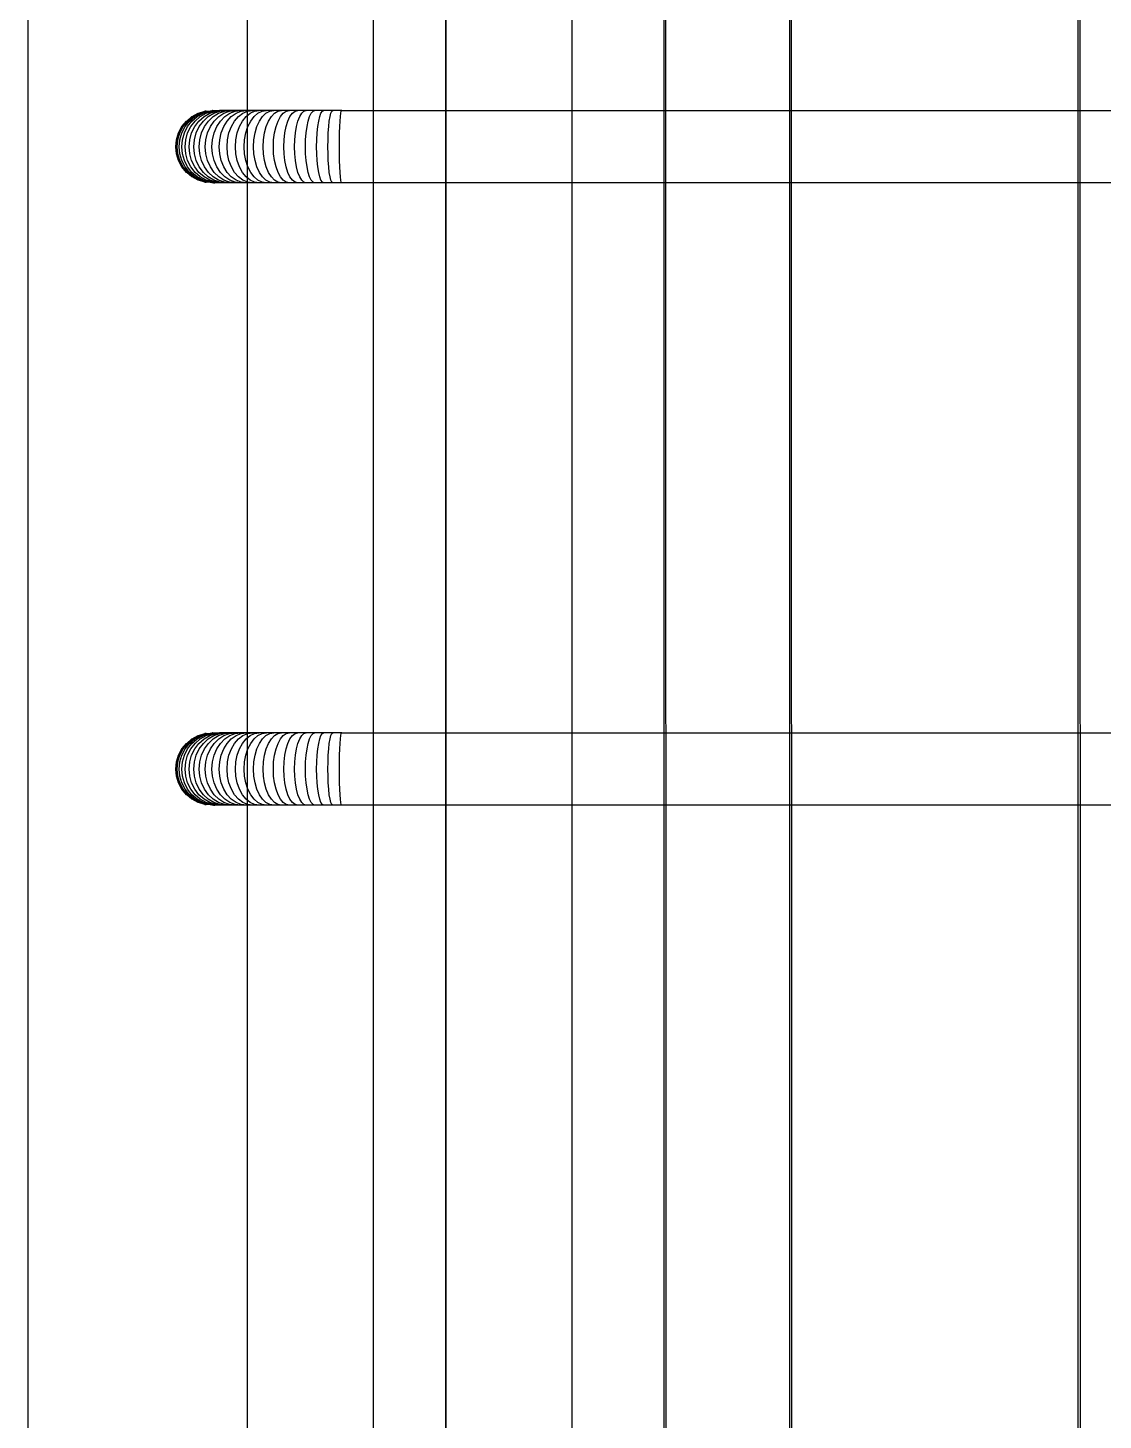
# Model space of a CAD drawing. Header units: inches. Extents: x 31 to 716, y 21 to 143.
# Drawn here: x 222.479 to 223.713, y 61.007 to 62.605 of the extents above; entities that cross this region are included whole.
import ezdxf

# ---------------------------------------------------------------- set-up
doc = ezdxf.new("R2010")
doc.units = ezdxf.units.IN
doc.header["$MEASUREMENT"] = 0
doc.layers.add('INNO-RFT-Y', color=2, linetype='Continuous')

# ---------------------------------------------------------------- blocks, each defined once
blk = doc.blocks.new('rebar')
at = {"layer": 'INNO-RFT-Y', "color": 5}
for p, q in [((-0.37543, 2.26868), (-0.37475, 0.02822)), ((-0.34975, -0.02501), (-0.35045, 2.26868)), ((-0.29332, 2.26868), (-0.29262, 0.02822))]:
    blk.add_line(p, q, dxfattribs=at)
at = {"layer": 'INNO-RFT-Y', "color": 30, "true_color": 0xf26722}
for points in [[(-0.41865, 0.76868), (-0.41865, 2.26868), (-0.41865, 0.76868), (-0.4573, 0.02868), (-0.45726, 0.02822), (-0.4573, 0.0056), (-0.4573, -1.31151)], [(-0.41865, 2.26868), (-0.39367, 2.26868), (-0.39367, 0.76777), (-0.43228, 0.02822), (-0.43231, 0.02777), (-0.43231, 0.0056), (-0.43231, -1.31151)]]:
    blk.add_lwpolyline(points, dxfattribs=at)
blk = doc.blocks.new('rebar red 2')
at = {"color": 1}
for p, q in [((-52.23978, -96.54964), (-52.23893, -96.54951)), ((-52.23935, -96.54964), (-52.23893, -96.54951)), ((-52.23888, -96.54951), (-52.23893, -96.54951)), ((-52.23893, -96.54951), (-52.2389, -96.54951)), ((-52.2389, -96.54951), (-52.23888, -96.54951)), ((-52.23882, -96.54952), (-52.23888, -96.54951)), ((-52.23882, -96.54952), (-52.2387, -96.54951)), ((-52.2388, -96.54964), (-52.23747, -96.54951)), ((-52.2387, -96.54951), (-52.23747, -96.54951)), ((-52.23814, -96.54964), (-52.23684, -96.54951)), ((-52.23684, -96.54951), (-52.23747, -96.54951)), ((-52.23736, -96.54964), (-52.2361, -96.54951)), ((-52.2361, -96.54951), (-52.23684, -96.54951)), ((-52.23647, -96.54964), (-52.23525, -96.54951)), ((-52.23525, -96.54951), (-52.2361, -96.54951)), ((-52.23547, -96.54964), (-52.2343, -96.54951)), ((-52.2343, -96.54951), (-52.23525, -96.54951)), ((-52.23436, -96.54964), (-52.23325, -96.54951)), ((-52.23325, -96.54951), (-52.2343, -96.54951)), ((-52.23211, -96.54951), (-52.23325, -96.54951)), ((-52.23317, -96.54964), (-52.23211, -96.54951)), ((-52.23088, -96.54951), (-52.23211, -96.54951)), ((-52.23187, -96.54964), (-52.23088, -96.54951)), ((-52.22957, -96.54951), (-52.23088, -96.54951)), ((-52.23049, -96.54964), (-52.22957, -96.54951)), ((-52.22817, -96.54951), (-52.22957, -96.54951)), ((-52.22903, -96.54964), (-52.22817, -96.54951)), ((-52.22671, -96.54951), (-52.22817, -96.54951)), ((-52.22749, -96.54964), (-52.22671, -96.54951)), ((-52.22518, -96.54951), (-52.22671, -96.54951)), ((-52.22589, -96.54964), (-52.22518, -96.54951)), ((-52.2236, -96.54951), (-52.22518, -96.54951)), ((-52.22422, -96.54964), (-52.2236, -96.54951)), ((-52.22196, -96.54951), (-52.2236, -96.54951)), ((-52.22249, -96.54964), (-52.22196, -96.54951)), ((-52.22027, -96.54951), (-52.22196, -96.54951)), ((-52.22072, -96.54964), (-52.22027, -96.54951)), ((-52.21855, -96.54951), (-52.22027, -96.54951)), ((-52.21891, -96.54964), (-52.21855, -96.54951)), ((-52.2168, -96.54951), (-52.21855, -96.54951)), ((-52.21707, -96.54964), (-52.2168, -96.54951)), ((-52.21502, -96.54951), (-52.2168, -96.54951)), ((-52.21521, -96.54964), (-52.21502, -96.54951)), ((-52.21323, -96.54951), (-52.21502, -96.54951)), ((-52.21332, -96.54964), (-52.21323, -96.54951)), ((-52.21323, -96.54951), (-51.49464, -96.54951)), ((-52.24491, -96.5527), (-52.24402, -96.55161)), ((-52.24485, -96.5527), (-52.24395, -96.55161)), ((-52.24463, -96.5527), (-52.24374, -96.55161)), ((-52.24427, -96.5527), (-52.2434, -96.55161)), ((-52.24402, -96.55161), (-52.24395, -96.55161)), ((-52.24395, -96.55161), (-52.24293, -96.55072)), ((-52.24378, -96.5527), (-52.24291, -96.55161)), ((-52.24374, -96.55161), (-52.24266, -96.55072)), ((-52.2434, -96.55161), (-52.24233, -96.55072)), ((-52.24314, -96.5527), (-52.24229, -96.55161)), ((-52.24293, -96.55072), (-52.24286, -96.55072)), ((-52.24291, -96.55161), (-52.24186, -96.55072)), ((-52.24286, -96.55072), (-52.24169, -96.55005)), ((-52.24266, -96.55072), (-52.24143, -96.55005)), ((-52.24237, -96.5527), (-52.24154, -96.55161)), ((-52.24233, -96.55072), (-52.24111, -96.55005)), ((-52.24229, -96.55161), (-52.24126, -96.55072)), ((-52.24186, -96.55072), (-52.24066, -96.55005)), ((-52.24169, -96.55005), (-52.24162, -96.55005)), ((-52.24162, -96.55005), (-52.24034, -96.54964)), ((-52.24154, -96.55161), (-52.24053, -96.55072)), ((-52.24146, -96.5527), (-52.24066, -96.55161)), ((-52.24143, -96.55005), (-52.24009, -96.54964)), ((-52.24126, -96.55072), (-52.24008, -96.55005)), ((-52.24111, -96.55005), (-52.23978, -96.54964)), ((-52.24066, -96.55005), (-52.23935, -96.54964)), ((-52.24066, -96.55161), (-52.23968, -96.55072)), ((-52.24053, -96.55072), (-52.23939, -96.55005)), ((-52.24043, -96.5527), (-52.23966, -96.55161)), ((-52.24009, -96.54964), (-52.24034, -96.54964)), ((-52.24009, -96.54964), (-52.23978, -96.54964)), ((-52.24008, -96.55005), (-52.2388, -96.54964)), ((-52.23978, -96.54964), (-52.23935, -96.54964)), ((-52.23968, -96.55072), (-52.23857, -96.55005)), ((-52.23966, -96.55161), (-52.23871, -96.55072)), ((-52.23939, -96.55005), (-52.23814, -96.54964)), ((-52.23927, -96.5527), (-52.23853, -96.55161)), ((-52.23871, -96.55072), (-52.23763, -96.55005)), ((-52.23857, -96.55005), (-52.23736, -96.54964)), ((-52.23853, -96.55161), (-52.23762, -96.55072)), ((-52.238, -96.5527), (-52.23729, -96.55161)), ((-52.23763, -96.55005), (-52.23647, -96.54964)), ((-52.23762, -96.55072), (-52.23659, -96.55005)), ((-52.23729, -96.55161), (-52.23642, -96.55072)), ((-52.23661, -96.5527), (-52.23594, -96.55161)), ((-52.23659, -96.55005), (-52.23547, -96.54964)), ((-52.23642, -96.55072), (-52.23544, -96.55005)), ((-52.23594, -96.55161), (-52.23512, -96.55072)), ((-52.23544, -96.55005), (-52.23436, -96.54964)), ((-52.23512, -96.55072), (-52.23418, -96.55005)), ((-52.23511, -96.5527), (-52.23448, -96.55161)), ((-52.23448, -96.55161), (-52.23371, -96.55072)), ((-52.23418, -96.55005), (-52.23317, -96.54964)), ((-52.23371, -96.55072), (-52.23283, -96.55005)), ((-52.23351, -96.5527), (-52.23292, -96.55161)), ((-52.23292, -96.55161), (-52.2322, -96.55072)), ((-52.23283, -96.55005), (-52.23187, -96.54964)), ((-52.2322, -96.55072), (-52.23138, -96.55005)), ((-52.23182, -96.5527), (-52.23127, -96.55161)), ((-52.23138, -96.55005), (-52.23049, -96.54964)), ((-52.23127, -96.55161), (-52.23061, -96.55072)), ((-52.23061, -96.55072), (-52.22985, -96.55005)), ((-52.23004, -96.5527), (-52.22954, -96.55161)), ((-52.22985, -96.55005), (-52.22903, -96.54964)), ((-52.22954, -96.55161), (-52.22893, -96.55072)), ((-52.22893, -96.55072), (-52.22824, -96.55005)), ((-52.22824, -96.55005), (-52.22749, -96.54964)), ((-52.22818, -96.5527), (-52.22773, -96.55161)), ((-52.22773, -96.55161), (-52.22718, -96.55072)), ((-52.22718, -96.55072), (-52.22656, -96.55005)), ((-52.22656, -96.55005), (-52.22589, -96.54964)), ((-52.22624, -96.5527), (-52.22585, -96.55161)), ((-52.22585, -96.55161), (-52.22537, -96.55072)), ((-52.22537, -96.55072), (-52.22481, -96.55005)), ((-52.22481, -96.55005), (-52.22422, -96.54964)), ((-52.22425, -96.5527), (-52.22391, -96.55161)), ((-52.22391, -96.55161), (-52.22349, -96.55072)), ((-52.22349, -96.55072), (-52.22301, -96.55005)), ((-52.22301, -96.55005), (-52.22249, -96.54964)), ((-52.2222, -96.5527), (-52.22191, -96.55161)), ((-52.22191, -96.55161), (-52.22156, -96.55072)), ((-52.22156, -96.55072), (-52.22116, -96.55005)), ((-52.22116, -96.55005), (-52.22072, -96.54964)), ((-52.2201, -96.5527), (-52.21987, -96.55161)), ((-52.21987, -96.55161), (-52.21959, -96.55072)), ((-52.21959, -96.55072), (-52.21926, -96.55005)), ((-52.21926, -96.55005), (-52.21891, -96.54964)), ((-52.21797, -96.5527), (-52.21779, -96.55161)), ((-52.21779, -96.55161), (-52.21758, -96.55072)), ((-52.21758, -96.55072), (-52.21734, -96.55005)), ((-52.21734, -96.55005), (-52.21707, -96.54964)), ((-52.2158, -96.5527), (-52.21569, -96.55161)), ((-52.21569, -96.55161), (-52.21555, -96.55072)), ((-52.21555, -96.55072), (-52.21538, -96.55005)), ((-52.21538, -96.55005), (-52.21521, -96.54964)), ((-52.21362, -96.5527), (-52.21357, -96.55161)), ((-52.21357, -96.55161), (-52.21349, -96.55072)), ((-52.21349, -96.55072), (-52.21341, -96.55005)), ((-52.21341, -96.55005), (-52.21332, -96.54964)), ((-52.24599, -96.5553), (-52.24558, -96.55395)), ((-52.24592, -96.5553), (-52.24551, -96.55395)), ((-52.2457, -96.5553), (-52.24529, -96.55395)), ((-52.24558, -96.55395), (-52.24491, -96.5527)), ((-52.24551, -96.55395), (-52.24485, -96.5527)), ((-52.24533, -96.5553), (-52.24493, -96.55395)), ((-52.24529, -96.55395), (-52.24463, -96.5527)), ((-52.24493, -96.55395), (-52.24427, -96.5527)), ((-52.24481, -96.5553), (-52.24442, -96.55395)), ((-52.24442, -96.55395), (-52.24378, -96.5527)), ((-52.24416, -96.5553), (-52.24377, -96.55395)), ((-52.24377, -96.55395), (-52.24314, -96.5527)), ((-52.24336, -96.5553), (-52.24298, -96.55395)), ((-52.24298, -96.55395), (-52.24237, -96.5527)), ((-52.24243, -96.5553), (-52.24206, -96.55395)), ((-52.24206, -96.55395), (-52.24146, -96.5527)), ((-52.24136, -96.5553), (-52.24101, -96.55395)), ((-52.24101, -96.55395), (-52.24043, -96.5527)), ((-52.24017, -96.5553), (-52.23983, -96.55395)), ((-52.23983, -96.55395), (-52.23927, -96.5527)), ((-52.23885, -96.5553), (-52.23853, -96.55395)), ((-52.23853, -96.55395), (-52.238, -96.5527)), ((-52.23742, -96.5553), (-52.23711, -96.55395)), ((-52.23711, -96.55395), (-52.23661, -96.5527)), ((-52.23587, -96.5553), (-52.23558, -96.55395)), ((-52.23558, -96.55395), (-52.23511, -96.5527)), ((-52.23422, -96.5553), (-52.23395, -96.55395)), ((-52.23395, -96.55395), (-52.23351, -96.5527)), ((-52.23247, -96.5553), (-52.23222, -96.55395)), ((-52.23222, -96.55395), (-52.23182, -96.5527)), ((-52.23063, -96.5553), (-52.23041, -96.55395)), ((-52.23041, -96.55395), (-52.23004, -96.5527)), ((-52.22871, -96.5553), (-52.22851, -96.55395)), ((-52.22851, -96.55395), (-52.22818, -96.5527)), ((-52.22672, -96.5553), (-52.22654, -96.55395)), ((-52.22654, -96.55395), (-52.22624, -96.5527)), ((-52.22466, -96.5553), (-52.2245, -96.55395)), ((-52.2245, -96.55395), (-52.22425, -96.5527)), ((-52.22254, -96.5553), (-52.22241, -96.55395)), ((-52.22241, -96.55395), (-52.2222, -96.5527)), ((-52.22038, -96.5553), (-52.22027, -96.55395)), ((-52.22027, -96.55395), (-52.2201, -96.5527)), ((-52.21818, -96.5553), (-52.2181, -96.55395)), ((-52.2181, -96.55395), (-52.21797, -96.5527)), ((-52.21594, -96.5553), (-52.21589, -96.55395)), ((-52.21589, -96.55395), (-52.2158, -96.5527)), ((-52.21369, -96.5553), (-52.21367, -96.55395)), ((-52.21367, -96.55395), (-52.21362, -96.5527)), ((-52.24613, -96.5567), (-52.24599, -96.5553)), ((-52.24599, -96.5581), (-52.24613, -96.5567)), ((-52.24606, -96.5567), (-52.24592, -96.5553)), ((-52.24592, -96.5581), (-52.24606, -96.5567)), ((-52.24583, -96.5567), (-52.2457, -96.5553)), ((-52.2457, -96.5581), (-52.24583, -96.5567)), ((-52.24546, -96.5567), (-52.24533, -96.5553)), ((-52.24533, -96.5581), (-52.24546, -96.5567)), ((-52.24495, -96.5567), (-52.24481, -96.5553)), ((-52.24481, -96.5581), (-52.24495, -96.5567)), ((-52.24429, -96.5567), (-52.24416, -96.5553)), ((-52.24416, -96.5581), (-52.24429, -96.5567)), ((-52.24349, -96.5567), (-52.24336, -96.5553)), ((-52.24336, -96.5581), (-52.24349, -96.5567)), ((-52.24255, -96.5567), (-52.24243, -96.5553)), ((-52.24243, -96.5581), (-52.24255, -96.5567)), ((-52.24148, -96.5567), (-52.24136, -96.5553)), ((-52.24136, -96.5581), (-52.24148, -96.5567)), ((-52.24028, -96.5567), (-52.24017, -96.5553)), ((-52.24017, -96.5581), (-52.24028, -96.5567)), ((-52.23896, -96.5567), (-52.23885, -96.5553)), ((-52.23885, -96.5581), (-52.23896, -96.5567)), ((-52.23752, -96.5567), (-52.23742, -96.5553)), ((-52.23742, -96.5581), (-52.23752, -96.5567)), ((-52.23597, -96.5567), (-52.23587, -96.5553)), ((-52.23587, -96.5581), (-52.23597, -96.5567)), ((-52.23431, -96.5567), (-52.23422, -96.5553)), ((-52.23422, -96.5581), (-52.23431, -96.5567)), ((-52.23256, -96.5567), (-52.23247, -96.5553)), ((-52.23247, -96.5581), (-52.23256, -96.5567)), ((-52.23071, -96.5567), (-52.23063, -96.5553)), ((-52.23063, -96.5581), (-52.23071, -96.5567)), ((-52.22878, -96.5567), (-52.22871, -96.5553)), ((-52.22871, -96.5581), (-52.22878, -96.5567)), ((-52.22678, -96.5567), (-52.22672, -96.5553)), ((-52.22672, -96.5581), (-52.22678, -96.5567)), ((-52.22471, -96.5567), (-52.22466, -96.5553)), ((-52.22466, -96.5581), (-52.22471, -96.5567)), ((-52.22259, -96.5567), (-52.22254, -96.5553)), ((-52.22254, -96.5581), (-52.22259, -96.5567)), ((-52.22041, -96.5567), (-52.22038, -96.5553)), ((-52.22038, -96.5581), (-52.22041, -96.5567)), ((-52.2182, -96.5567), (-52.21818, -96.5553)), ((-52.21818, -96.5581), (-52.2182, -96.5567)), ((-52.21596, -96.5567), (-52.21594, -96.5553)), ((-52.21594, -96.5581), (-52.21596, -96.5567)), ((-52.2137, -96.5567), (-52.21369, -96.5553)), ((-52.21369, -96.5581), (-52.2137, -96.5567)), ((-52.24558, -96.55945), (-52.24599, -96.5581)), ((-52.24551, -96.55945), (-52.24592, -96.5581)), ((-52.24529, -96.55945), (-52.2457, -96.5581)), ((-52.24491, -96.5607), (-52.24558, -96.55945)), ((-52.24485, -96.5607), (-52.24551, -96.55945)), ((-52.24493, -96.55945), (-52.24533, -96.5581)), ((-52.24463, -96.5607), (-52.24529, -96.55945)), ((-52.24427, -96.5607), (-52.24493, -96.55945)), ((-52.24442, -96.55945), (-52.24481, -96.5581)), ((-52.24378, -96.5607), (-52.24442, -96.55945)), ((-52.24377, -96.55945), (-52.24416, -96.5581)), ((-52.24314, -96.5607), (-52.24377, -96.55945)), ((-52.24298, -96.55945), (-52.24336, -96.5581)), ((-52.24237, -96.5607), (-52.24298, -96.55945)), ((-52.24206, -96.55945), (-52.24243, -96.5581)), ((-52.24146, -96.5607), (-52.24206, -96.55945)), ((-52.24101, -96.55945), (-52.24136, -96.5581)), ((-52.24043, -96.5607), (-52.24101, -96.55945)), ((-52.23983, -96.55945), (-52.24017, -96.5581)), ((-52.23927, -96.5607), (-52.23983, -96.55945)), ((-52.23853, -96.55945), (-52.23885, -96.5581)), ((-52.238, -96.5607), (-52.23853, -96.55945)), ((-52.23711, -96.55945), (-52.23742, -96.5581)), ((-52.23661, -96.5607), (-52.23711, -96.55945)), ((-52.23558, -96.55945), (-52.23587, -96.5581)), ((-52.23511, -96.5607), (-52.23558, -96.55945)), ((-52.23395, -96.55945), (-52.23422, -96.5581)), ((-52.23351, -96.5607), (-52.23395, -96.55945)), ((-52.23222, -96.55945), (-52.23247, -96.5581)), ((-52.23182, -96.5607), (-52.23222, -96.55945)), ((-52.23041, -96.55945), (-52.23063, -96.5581)), ((-52.23004, -96.5607), (-52.23041, -96.55945)), ((-52.22851, -96.55945), (-52.22871, -96.5581)), ((-52.22818, -96.5607), (-52.22851, -96.55945)), ((-52.22654, -96.55945), (-52.22672, -96.5581)), ((-52.22624, -96.5607), (-52.22654, -96.55945)), ((-52.2245, -96.55945), (-52.22466, -96.5581)), ((-52.22425, -96.5607), (-52.2245, -96.55945)), ((-52.22241, -96.55945), (-52.22254, -96.5581)), ((-52.2222, -96.5607), (-52.22241, -96.55945)), ((-52.22027, -96.55945), (-52.22038, -96.5581)), ((-52.2201, -96.5607), (-52.22027, -96.55945)), ((-52.2181, -96.55945), (-52.21818, -96.5581)), ((-52.21797, -96.5607), (-52.2181, -96.55945)), ((-52.21589, -96.55945), (-52.21594, -96.5581)), ((-52.2158, -96.5607), (-52.21589, -96.55945)), ((-52.21367, -96.55945), (-52.21369, -96.5581)), ((-52.21362, -96.5607), (-52.21367, -96.55945)), ((-52.24402, -96.56179), (-52.24491, -96.5607)), ((-52.24395, -96.56179), (-52.24485, -96.5607)), ((-52.24374, -96.56179), (-52.24463, -96.5607)), ((-52.2434, -96.56179), (-52.24427, -96.5607)), ((-52.24395, -96.56179), (-52.24402, -96.56179)), ((-52.24293, -96.56268), (-52.24395, -96.56179)), ((-52.24291, -96.56179), (-52.24378, -96.5607)), ((-52.24266, -96.56268), (-52.24374, -96.56179)), ((-52.24233, -96.56268), (-52.2434, -96.56179)), ((-52.24229, -96.56179), (-52.24314, -96.5607)), ((-52.24286, -96.56268), (-52.24293, -96.56268)), ((-52.24186, -96.56268), (-52.24291, -96.56179)), ((-52.24169, -96.56334), (-52.24286, -96.56268)), ((-52.24143, -96.56334), (-52.24266, -96.56268)), ((-52.24154, -96.56179), (-52.24237, -96.5607)), ((-52.24111, -96.56334), (-52.24233, -96.56268)), ((-52.24126, -96.56268), (-52.24229, -96.56179)), ((-52.24066, -96.56334), (-52.24186, -96.56268)), ((-52.24162, -96.56334), (-52.24169, -96.56334)), ((-52.24034, -96.56375), (-52.24162, -96.56334)), ((-52.24053, -96.56268), (-52.24154, -96.56179)), ((-52.24066, -96.56179), (-52.24146, -96.5607)), ((-52.24009, -96.56375), (-52.24143, -96.56334)), ((-52.24008, -96.56334), (-52.24126, -96.56268)), ((-52.23978, -96.56375), (-52.24111, -96.56334)), ((-52.23968, -96.56268), (-52.24066, -96.56179)), ((-52.23935, -96.56375), (-52.24066, -96.56334)), ((-52.23939, -96.56334), (-52.24053, -96.56268)), ((-52.23966, -96.56179), (-52.24043, -96.5607)), ((-52.2388, -96.56375), (-52.24008, -96.56334)), ((-52.23857, -96.56334), (-52.23968, -96.56268)), ((-52.23871, -96.56268), (-52.23966, -96.56179)), ((-52.23814, -96.56375), (-52.23939, -96.56334)), ((-52.23853, -96.56179), (-52.23927, -96.5607)), ((-52.23763, -96.56334), (-52.23871, -96.56268)), ((-52.23736, -96.56375), (-52.23857, -96.56334)), ((-52.23762, -96.56268), (-52.23853, -96.56179)), ((-52.23729, -96.56179), (-52.238, -96.5607)), ((-52.23647, -96.56375), (-52.23763, -96.56334)), ((-52.23659, -96.56334), (-52.23762, -96.56268)), ((-52.23642, -96.56268), (-52.23729, -96.56179)), ((-52.23594, -96.56179), (-52.23661, -96.5607)), ((-52.23547, -96.56375), (-52.23659, -96.56334)), ((-52.23544, -96.56334), (-52.23642, -96.56268)), ((-52.23512, -96.56268), (-52.23594, -96.56179)), ((-52.23436, -96.56375), (-52.23544, -96.56334)), ((-52.23418, -96.56334), (-52.23512, -96.56268)), ((-52.23448, -96.56179), (-52.23511, -96.5607)), ((-52.23371, -96.56268), (-52.23448, -96.56179)), ((-52.23317, -96.56375), (-52.23418, -96.56334)), ((-52.23283, -96.56334), (-52.23371, -96.56268)), ((-52.23292, -96.56179), (-52.23351, -96.5607)), ((-52.2322, -96.56268), (-52.23292, -96.56179)), ((-52.23187, -96.56375), (-52.23283, -96.56334)), ((-52.23138, -96.56334), (-52.2322, -96.56268)), ((-52.23127, -96.56179), (-52.23182, -96.5607)), ((-52.23049, -96.56375), (-52.23138, -96.56334)), ((-52.23061, -96.56268), (-52.23127, -96.56179)), ((-52.22985, -96.56334), (-52.23061, -96.56268)), ((-52.22954, -96.56179), (-52.23004, -96.5607)), ((-52.22903, -96.56375), (-52.22985, -96.56334)), ((-52.22893, -96.56268), (-52.22954, -96.56179)), ((-52.22824, -96.56334), (-52.22893, -96.56268)), ((-52.22749, -96.56375), (-52.22824, -96.56334)), ((-52.22773, -96.56179), (-52.22818, -96.5607)), ((-52.22718, -96.56268), (-52.22773, -96.56179)), ((-52.22656, -96.56334), (-52.22718, -96.56268)), ((-52.22589, -96.56375), (-52.22656, -96.56334)), ((-52.22585, -96.56179), (-52.22624, -96.5607)), ((-52.22537, -96.56268), (-52.22585, -96.56179)), ((-52.22481, -96.56334), (-52.22537, -96.56268)), ((-52.22422, -96.56375), (-52.22481, -96.56334)), ((-52.22391, -96.56179), (-52.22425, -96.5607)), ((-52.22349, -96.56268), (-52.22391, -96.56179)), ((-52.22301, -96.56334), (-52.22349, -96.56268)), ((-52.22249, -96.56375), (-52.22301, -96.56334)), ((-52.22191, -96.56179), (-52.2222, -96.5607)), ((-52.22156, -96.56268), (-52.22191, -96.56179)), ((-52.22116, -96.56334), (-52.22156, -96.56268)), ((-52.22072, -96.56375), (-52.22116, -96.56334)), ((-52.21987, -96.56179), (-52.2201, -96.5607)), ((-52.21959, -96.56268), (-52.21987, -96.56179)), ((-52.21926, -96.56334), (-52.21959, -96.56268)), ((-52.21891, -96.56375), (-52.21926, -96.56334)), ((-52.21779, -96.56179), (-52.21797, -96.5607)), ((-52.21758, -96.56268), (-52.21779, -96.56179)), ((-52.21734, -96.56334), (-52.21758, -96.56268)), ((-52.21707, -96.56375), (-52.21734, -96.56334)), ((-52.21569, -96.56179), (-52.2158, -96.5607)), ((-52.21555, -96.56268), (-52.21569, -96.56179)), ((-52.21538, -96.56334), (-52.21555, -96.56268)), ((-52.21521, -96.56375), (-52.21538, -96.56334)), ((-52.21357, -96.56179), (-52.21362, -96.5607)), ((-52.21349, -96.56268), (-52.21357, -96.56179)), ((-52.21341, -96.56334), (-52.21349, -96.56268)), ((-52.21332, -96.56375), (-52.21341, -96.56334)), ((-52.24034, -96.56375), (-52.24009, -96.56375)), ((-52.23978, -96.56375), (-52.24009, -96.56375)), ((-52.23935, -96.56375), (-52.23978, -96.56375)), ((-52.23893, -96.56389), (-52.23978, -96.56375)), ((-52.23893, -96.56389), (-52.23935, -96.56375)), ((-52.23888, -96.56389), (-52.23893, -96.56389)), ((-52.2389, -96.56389), (-52.23893, -96.56389)), ((-52.23888, -96.56389), (-52.2389, -96.56389)), ((-52.23882, -96.56388), (-52.23888, -96.56389)), ((-52.2387, -96.56389), (-52.23882, -96.56388)), ((-52.23747, -96.56389), (-52.2388, -96.56375)), ((-52.23864, -96.56387), (-52.2387, -96.56389)), ((-52.23867, -96.56387), (-52.2387, -96.56389)), ((-52.23864, -96.56387), (-52.23841, -96.56389)), ((-52.23747, -96.56389), (-52.23841, -96.56389)), ((-52.23684, -96.56389), (-52.23814, -96.56375)), ((-52.23684, -96.56389), (-52.23747, -96.56389)), ((-52.2361, -96.56389), (-52.23736, -96.56375)), ((-52.2361, -96.56389), (-52.23684, -96.56389)), ((-52.23525, -96.56389), (-52.23647, -96.56375)), ((-52.23525, -96.56389), (-52.2361, -96.56389)), ((-52.2343, -96.56389), (-52.23547, -96.56375)), ((-52.2343, -96.56389), (-52.23525, -96.56389)), ((-52.23325, -96.56389), (-52.23436, -96.56375)), ((-52.23325, -96.56389), (-52.2343, -96.56389)), ((-52.23211, -96.56389), (-52.23325, -96.56389)), ((-52.23211, -96.56389), (-52.23317, -96.56375)), ((-52.23088, -96.56389), (-52.23211, -96.56389)), ((-52.23088, -96.56389), (-52.23187, -96.56375)), ((-52.22957, -96.56389), (-52.23088, -96.56389)), ((-52.22957, -96.56389), (-52.23049, -96.56375)), ((-52.22817, -96.56389), (-52.22957, -96.56389)), ((-52.22817, -96.56389), (-52.22903, -96.56375)), ((-52.22671, -96.56389), (-52.22817, -96.56389)), ((-52.22671, -96.56389), (-52.22749, -96.56375)), ((-52.22518, -96.56389), (-52.22671, -96.56389)), ((-52.22518, -96.56389), (-52.22589, -96.56375)), ((-52.2236, -96.56389), (-52.22518, -96.56389)), ((-52.2236, -96.56389), (-52.22422, -96.56375)), ((-52.22196, -96.56389), (-52.2236, -96.56389)), ((-52.22196, -96.56389), (-52.22249, -96.56375)), ((-52.22027, -96.56389), (-52.22196, -96.56389)), ((-52.22027, -96.56389), (-52.22072, -96.56375)), ((-52.21855, -96.56389), (-52.22027, -96.56389)), ((-52.21855, -96.56389), (-52.21891, -96.56375)), ((-52.2168, -96.56389), (-52.21855, -96.56389)), ((-52.2168, -96.56389), (-52.21707, -96.56375)), ((-52.21502, -96.56389), (-52.2168, -96.56389)), ((-52.21502, -96.56389), (-52.21521, -96.56375)), ((-52.21323, -96.56389), (-52.21502, -96.56389)), ((-52.21323, -96.56389), (-52.21332, -96.56375)), ((-51.49464, -96.56389), (-52.21323, -96.56389))]:
    blk.add_line(p, q, dxfattribs=at)
blk = doc.blocks.new('*U282')
at = {"xscale": 5.790493255340768, "yscale": 5.790493255340768, "zscale": 5.790493255340768}
blk.add_blockref('rebar red 2', (300.2599, 559.1109), dxfattribs=at)
blk = doc.blocks.new('*U283')
at = {"color": 0, "linetype": 'ByBlock', "lineweight": -2, "transparency": 16777216}
blk.add_blockref('*U282', (0, 0), dxfattribs=at)
blk = doc.blocks.new('*U284')
at = {"xscale": 5.790493255340768, "yscale": 5.790493255340768, "zscale": 5.790493255340768}
blk.add_blockref('rebar red 2', (300.2599, 559.1109), dxfattribs=at)
blk = doc.blocks.new('*U285')
at = {"color": 0, "linetype": 'ByBlock', "lineweight": -2, "transparency": 16777216}
blk.add_blockref('*U284', (0, 0), dxfattribs=at)

msp = doc.modelspace()

# ---------------------------------------------------------------- linework, layer by layer
msp.add_line((222.4786, 77.8283), (222.4786, 47.5875))
at = {"layer": 'INNO-RFT-Y', "color": 5}
for p, q in [((222.7308, 59.6328), (222.7308, 85.7977)), ((222.8754, 59.6328), (222.8754, 85.7977)), ((223.2088, 59.6328), (223.2089, 85.7977)), ((223.3534, 59.6328), (223.3535, 85.7977)), ((223.684, 59.6328), (223.684, 85.7977))]:
    msp.add_line(p, q, dxfattribs=at)

# ---------------------------------------------------------------- block references
for name, p in [('*U285', (224.9193, 62.4688)), ('*U283', (224.9193, 61.7544))]:
    msp.add_blockref(name, p)
at = {"xscale": 5.790493255340768, "yscale": 5.790493255340768, "zscale": 5.790493255340768}
msp.add_blockref('rebar', (225.3827, 55.1818), dxfattribs=at)

doc.saveas('drawing.dxf')
